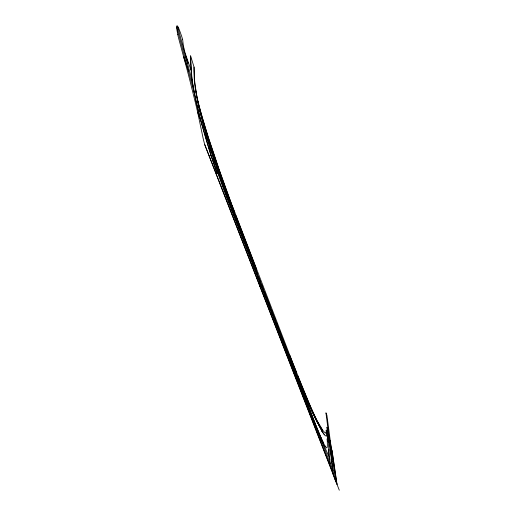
<?xml version="1.0" encoding="UTF-8"?>
<svg xmlns="http://www.w3.org/2000/svg" width="516" height="516" viewBox="0 0 516 516"><rect width="100%" height="100%" fill="white"/><g stroke="black" fill="none" stroke-linecap="round" stroke-linejoin="round"><path stroke-width="0.77" d="M333.013 470.366L331.73 461.388L331.911 461.704M331.982 461.633L331.982 461.459A5.412 0.574 75.6 0 0 331.911 460.736L330.885 453.242M330.962 453.196L330.937 452.597A10.017 1.051 75.5 0 0 330.879 452.1L329.776 444.998M204.639 134.366L206.806 141.79A71.382 9.669 72.7 0 0 211.844 157.786L217.326 173.718L217.623 172.505A130.619 16.37 72.8 0 0 224.286 191.152A173.124 20.659 72.7 0 0 230.845 208.4L321.487 441.502L321.081 438.877L328.64 455.944L329.853 459.666L330.227 463.581M289.528 354.647L300.383 382.24A327.299 29.747 73.4 0 0 309.142 403.499A180.458 18.441 74.1 0 0 316.024 418.728C316.811 421.849 321.004 426.081 320.339 427.067A72.633 7.759 74.8 0 0 321.842 429.68L322.107 431.382L312.096 411.613L297.216 375.932L297.255 376.254M209.483 156.735L210.838 154.736L200.918 120.976A92.087 12.152 72.8 0 1 195.809 100.485L192.139 80.47L190.772 63.249A201.898 25.174 73.7 0 1 190.61 55.883L194.035 67.074A263.463 32.121 74.3 0 0 194.145 76.349A121.337 15.822 73.1 0 0 194.59 82.586L195.113 87.32A49.517 6.702 72.5 0 0 195.474 89.823L195.764 91.551A79.058 10.494 72.8 0 0 196.654 96.453L197.048 98.375A16.499 2.296 72.3 0 0 197.557 100.549A23.807 3.315 72.4 0 0 198.228 103.897L199.26 108.276A67.557 9.011 72.6 0 0 200.221 112.03L200.563 113.32A55.657 7.514 72.6 0 0 201.569 117.055L205.387 130.187A130.129 16.112 72.8 0 0 210.831 147.421L211.934 150.782M200.918 120.976L197.615 112.12M182.567 39.3L181.703 36.443A24.697 3.373 71.6 0 0 180.929 34.204A29.315 4.025 71.6 0 0 180.149 32.024L179.162 29.406A6.179 0.826 71.6 0 0 177.543 26.187L177.156 25.852A8.256 1.103 71.6 0 0 176.833 25.961L176.769 26.206A17.428 2.335 71.7 0 0 176.717 26.761L176.717 27.709A23.704 3.18 71.8 0 0 176.82 29.115L176.859 29.418A13.519 1.819 71.7 0 0 176.93 29.986L177.781 34.63M188.598 71.131L183.464 56.483M185.754 56.025L188.043 63.062M187.927 63.049L185.663 56.07M332.904 470.34C332.278 473.495 335.49 480.486 337.051 484.363L332.014 450.378M318.462 424.855L322.41 431.866A106.631 11.275 74.6 0 0 324.583 434.885M317.908 423.778L315.605 419.127A216.327 21.698 73.9 0 1 308.607 403.744L303.543 391.708M303.176 390.812L294.036 368.289M315.624 424.72L227.175 197.415L213.121 158.277L213.127 156.967L211.205 150.988L211.199 151.517L209.644 147.505L209.657 146.105A88.571 11.604 72.8 0 1 207.632 139.533L207.625 139.888L205.994 135.65L206.026 134.05A78.239 10.391 72.8 0 1 204.168 127.349L204.149 127.891C202.498 123.085 202.285 117.925 200.46 113.017A36.262 4.999 72.5 0 1 198.441 104.69M296.661 374.816L287.438 351.106L287.489 351.59M297.777 375.616L309.194 403.467A207.813 20.84 73.9 0 0 316.076 418.618L321.842 429.68L322.1 431.35M296.797 373.158L292.765 362.974M333.22 474.636L327.912 429.88L326.925 427.254L328.234 439.245L327.092 436.252M293.733 367.515L248.357 250.595M333.104 473.656L204.736 144.538A7.243 1.084 72.5 0 1 204.426 143.461L203.517 140.03A10.204 1.516 72.5 0 1 203.349 139.326L197.57 111.901A171.086 28.503 70.9 0 0 195.196 101.865L190.862 84.379A290.94 51.368 69.7 0 0 186.237 66.519L178.31 37.094A27.916 3.741 71.8 0 1 177.775 34.63M339.289 490.2L205.136 145.776A7.572 1.129 72.5 0 1 204.781 144.674M236.56 221.461L243.268 238.682M302.189 390.612L303.834 394.85M292.649 362.677L229.523 198.692A244.778 26.355 72.7 0 1 218.997 169.338L208.677 138.63A104.819 13.306 72.7 0 1 202.62 118.654L198.441 103.851A16.506 2.296 72.3 0 1 197.557 100.549M321.371 440.722L332.646 469.812M202.582 120.918L211.218 148.569L222.254 180.864M256.581 269.481L235.548 214.72M239.411 227.35L242.501 235.393M235.425 218.52L233.703 214.056M321.939 430.299L322.739 432.382A88.946 9.443 74.7 0 0 324.996 435.304L326.009 436.091L326.57 435.82A93.519 10.094 74.7 0 0 327.215 433.511L327.054 431.847A9.681 1 75.4 0 0 326.867 431.589L326.222 431.589L325.731 432.982A28.928 3.064 75.2 0 1 325.486 433.156L323.558 431.305A111.804 11.739 74.6 0 1 320.507 426.39M326.409 430.08L327.828 433.821L328.473 442.341L327.125 438.787A119.493 13.719 74.7 0 1 327.344 443.328A58.566 6.469 75.1 0 1 327.299 446.321A26.735 2.902 75.3 0 1 326.544 447.869A42.912 4.65 75.2 0 1 324.712 445.405L324.906 446.65L324.1 444.25A63.094 6.785 75.1 0 1 322.99 441.96L323.139 442.947L319.275 433.498A193.39 19.24 74.2 0 1 317.101 428.325L304.601 396.81M233.129 212.553L221.274 180.858A95.57 12.423 72.8 0 1 217.726 170.79M326.022 430.286L327.937 435.343M326.351 433.066L328.105 437.671M328.234 439.245L327.95 438.49L328.473 442.341M238.624 225.26L235.67 217.468M234.838 212.837L231.974 205.2M232.561 209.174L254.072 265.392M235.477 216.972L222.983 182.89M231.258 203.265L218.894 168.938M329.937 444.45A7.637 0.793 75.4 0 0 329.911 444.16L328.969 436.53A5.831 0.6 75.4 0 0 328.931 436.201L325.938 412.813L326.918 415.322L330.311 441.096M225.724 190.559L232.174 208.09M329.982 449.101L330.782 451.352M191.03 70.176L185.65 54.58A11.197 1.503 71.8 0 1 183.857 48.194M328.021 433.208L328.802 435.427M328.982 440.896L329.776 443.134M329.853 459.666L329.047 450.965L328.402 449.088L328.64 455.944M218.513 167.842L208.438 137.778L202.453 118.074M217.726 170.79L216.12 166.036M213.044 154.129L225.163 189.011M215.585 164.436L212.063 153.691A113.326 14.416 72.8 0 1 211.167 150.891L209.625 145.989A73.072 9.759 72.7 0 1 205.981 133.76L202.846 122.415A112.12 14.313 72.9 0 1 202.156 119.854L200.905 115.049A55.947 7.579 72.6 0 1 198.75 106.103L197.235 98.73A76.568 10.21 72.8 0 1 196.409 94.067L194.616 80.767L194.029 67.061M204.297 133.18L203.201 129.329M203.033 128.736L202.53 126.968A70.608 9.546 72.7 0 1 199.731 116.551L194.203 92.551A66.654 8.991 72.6 0 1 192.997 85.991M176.711 26.967L194.384 93.415M177.53 26.174L192.262 81.302M183.909 48.291L183.515 46.253A29.928 3.973 72 0 1 183.148 43.918A25.342 3.367 71.9 0 1 183.025 42.905L182.774 40.512A7.998 1.071 71.6 0 0 182.567 39.306M192.997 85.979L192.926 85.553A99.556 13.139 72.9 0 1 191.275 73.124L190.61 55.883M321.087 437.716L321.178 438.323L315.85 425.248M336.729 483.55L331.956 450.436A3.909 0.4 75.5 0 1 331.356 447.656L330.085 440.277L335.342 480.061M305.73 399.719L305.801 400.268M301.105 387.813L301.176 388.355L299.951 384.839M299.338 384.543L299.828 388.38M298.732 381.698L298.803 382.24L274.248 318.533M286.199 348.261L284.903 344.572L284.955 345.043M283.542 341.411L282.233 337.696L282.284 338.154M280.827 334.4L279.485 330.55L279.543 331.098M278.079 327.312L276.724 323.435L276.782 323.971M275.415 320.449L274.054 316.56L274.106 317.063M272.751 313.58L271.371 309.613L271.422 310.148M272.9 315.037L272.945 315.56L271.564 311.606M270.023 306.536L268.617 302.447L268.675 303.053M270.158 307.981L270.21 308.497L261.715 286.232M267.952 301.189L266.585 297.235L266.637 297.803M265.817 295.694L264.398 291.605L264.444 292.146M328.228 441.683L329.047 450.965M262.999 288.412L261.573 284.471L261.599 284.813M260.257 281.343L258.839 277.698M260.374 282.755L260.412 283.265L255.865 271.158M259.903 283.129L260.199 286.812M257.2 273.454L255.73 269.281L255.762 269.752M254.175 266.791L254.207 267.288L252.711 263.031M251.479 259.858L251.518 260.354L250.002 256.052M247.841 249.228L246.313 244.926L246.338 245.339M247.932 250.712L247.964 251.202L246.429 246.841M244.868 241.527L243.333 237.212L243.352 237.579M244.958 243.049L244.99 243.539L243.436 239.127M217.326 173.718A82.573 11.036 72.8 0 1 210.838 154.736M329.866 445.147A3.277 0.342 75.4 0 1 329.795 445.069M329.93 444.431A3.277 0.342 75.4 0 1 329.95 445.102M202.291 117.5A61.43 8.191 72.6 0 1 198.75 104.367L197.364 98.343A45.989 6.231 72.5 0 1 195.596 88.958M323.403 442.838A207.793 20.459 74.1 0 1 321.378 438.336"/></g></svg>
